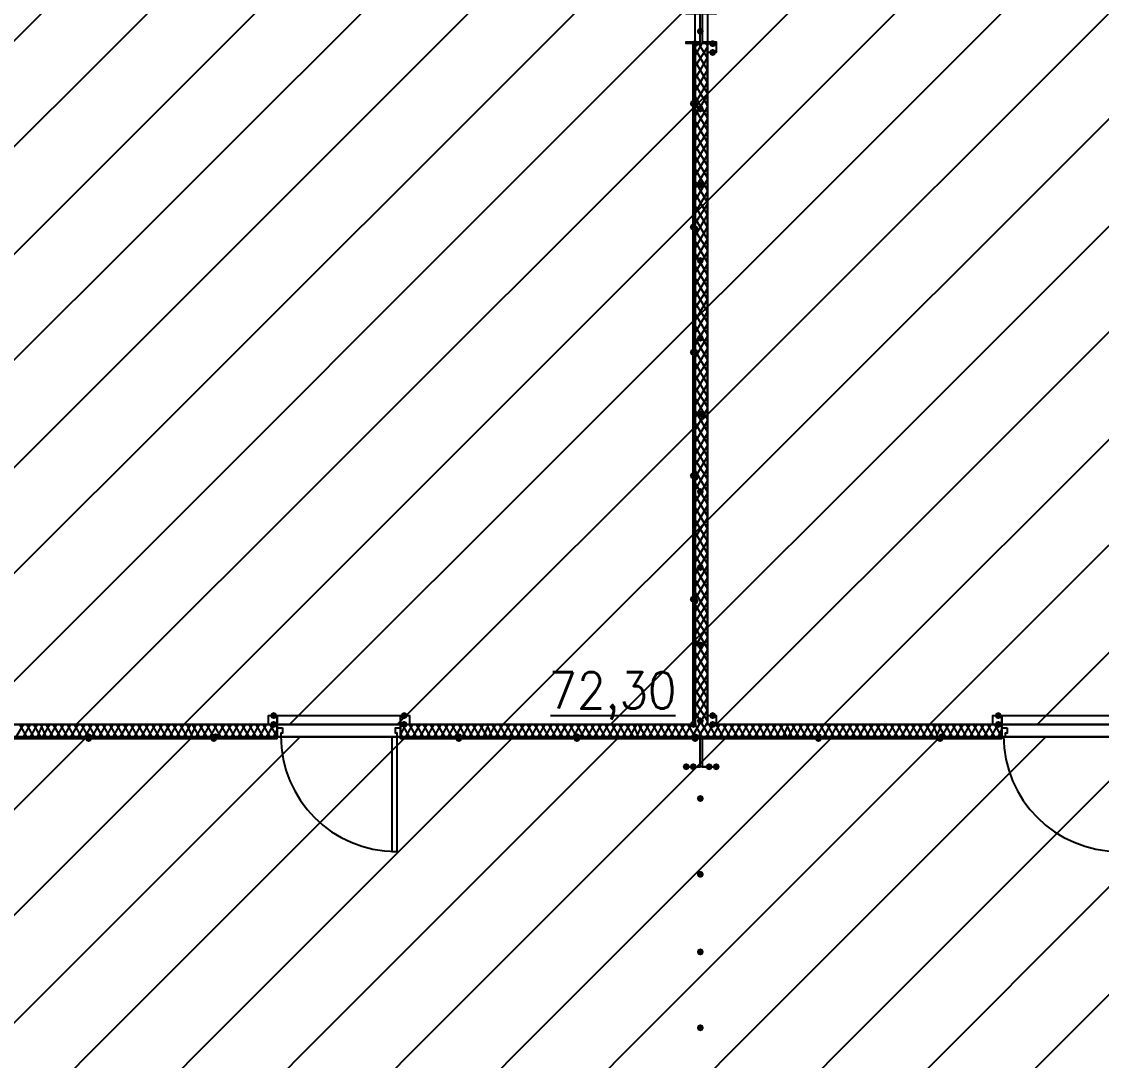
# Model space of a CAD drawing. Header units: millimetres. Extents: x 0 to 420, y 0 to 297.
# Drawn here: x 260.31 to 286.24, y 194.08 to 219.01 of the extents above; entities that cross this region are included whole.
import ezdxf

# ---------------------------------------------------------------- set-up
doc = ezdxf.new("R2010")
doc.units = ezdxf.units.MM
doc.layers.get('0').update_dxf_attribs({"linetype": 'CONTINUOUS'})
doc.styles.get("Standard").update_dxf_attribs({"font": 'STANDARD'})

msp = doc.modelspace()

# ---------------------------------------------------------------- hatches: boundary and pattern name
at = {"true_color": 0x000007}
for points in [[(276.690667, 218.778667), (276.665796, 218.718871), (276.606, 218.694), (276.546204, 218.718871), (276.521333, 218.778667), (276.546204, 218.838462), (276.606, 218.863333), (276.665796, 218.838463)], [(276.563667, 218.482333), (276.538796, 218.422537), (276.479, 218.397667), (276.419204, 218.422537), (276.394333, 218.482333), (276.419204, 218.542129), (276.479, 218.567), (276.538796, 218.542129)], [(276.987, 218.482333), (276.962129, 218.422537), (276.902333, 218.397667), (276.842538, 218.422537), (276.817667, 218.482333), (276.842537, 218.542129), (276.902333, 218.567), (276.962129, 218.542129)], [(276.987, 218.270667), (276.962129, 218.210871), (276.902333, 218.186), (276.842538, 218.210871), (276.817667, 218.270667), (276.842537, 218.330462), (276.902333, 218.355333), (276.962129, 218.330463)], [(276.690667, 216.916), (276.665796, 216.856204), (276.606, 216.831333), (276.546204, 216.856204), (276.521333, 216.916), (276.546204, 216.975796), (276.606, 217.000667), (276.665796, 216.975796)], [(276.690667, 215.095667), (276.665796, 215.035871), (276.606, 215.011), (276.546204, 215.035871), (276.521333, 215.095667), (276.546204, 215.155462), (276.606, 215.180333), (276.665796, 215.155463)], [(276.690667, 213.275333), (276.665796, 213.215537), (276.606, 213.190667), (276.546204, 213.215537), (276.521333, 213.275333), (276.546204, 213.335129), (276.606, 213.36), (276.665796, 213.335129)], [(276.690667, 211.412667), (276.665796, 211.352871), (276.606, 211.328), (276.546204, 211.352871), (276.521333, 211.412667), (276.546204, 211.472462), (276.606, 211.497333), (276.665796, 211.472463)], [(276.690667, 209.592333), (276.665796, 209.532537), (276.606, 209.507667), (276.546204, 209.532537), (276.521333, 209.592333), (276.546204, 209.652129), (276.606, 209.677), (276.665796, 209.652129)], [(276.690667, 207.729667), (276.665796, 207.669871), (276.606, 207.645), (276.546204, 207.669871), (276.521333, 207.729667), (276.546204, 207.789462), (276.606, 207.814333), (276.665796, 207.789463)], [(276.690667, 205.909333), (276.665796, 205.849538), (276.606, 205.824667), (276.546204, 205.849538), (276.521333, 205.909333), (276.546204, 205.969129), (276.606, 205.994), (276.665796, 205.969129)], [(276.690667, 204.046667), (276.665796, 203.986871), (276.606, 203.962), (276.546204, 203.986871), (276.521333, 204.046667), (276.546204, 204.106462), (276.606, 204.131333), (276.665796, 204.106463)], [(266.446, 202.353333), (266.421129, 202.293537), (266.361333, 202.268667), (266.301537, 202.293537), (266.276667, 202.353333), (266.301537, 202.413129), (266.361333, 202.438), (266.421129, 202.413129)], [(269.578667, 202.353333), (269.553796, 202.293537), (269.494, 202.268667), (269.434204, 202.293537), (269.409333, 202.353333), (269.434204, 202.413129), (269.494, 202.438), (269.553796, 202.413129)], [(276.690667, 202.226333), (276.665796, 202.166537), (276.606, 202.141667), (276.546204, 202.166537), (276.521333, 202.226333), (276.546204, 202.286129), (276.606, 202.311), (276.665796, 202.286129)], [(276.987, 202.353333), (276.962129, 202.293537), (276.902333, 202.268667), (276.842538, 202.293537), (276.817667, 202.353333), (276.842537, 202.413129), (276.902333, 202.438), (276.962129, 202.413129)], [(283.845, 202.353333), (283.820129, 202.293537), (283.760333, 202.268667), (283.700538, 202.293537), (283.675667, 202.353333), (283.700537, 202.413129), (283.760333, 202.438), (283.820129, 202.413129)], [(266.446, 202.141667), (266.421129, 202.081871), (266.361333, 202.057), (266.301537, 202.081871), (266.276667, 202.141667), (266.301537, 202.201462), (266.361333, 202.226333), (266.421129, 202.201463)], [(269.578667, 202.141667), (269.553796, 202.081871), (269.494, 202.057), (269.434204, 202.081871), (269.409333, 202.141667), (269.434204, 202.201462), (269.494, 202.226333), (269.553796, 202.201463)], [(276.987, 202.141667), (276.962129, 202.081871), (276.902333, 202.057), (276.842538, 202.081871), (276.817667, 202.141667), (276.842537, 202.201462), (276.902333, 202.226333), (276.962129, 202.201463)], [(283.845, 202.141667), (283.820129, 202.081871), (283.760333, 202.057), (283.700538, 202.081871), (283.675667, 202.141667), (283.700537, 202.201462), (283.760333, 202.226333), (283.820129, 202.201463)], [(276.563667, 201.845333), (276.538796, 201.785537), (276.479, 201.760667), (276.419204, 201.785537), (276.394333, 201.845333), (276.419204, 201.905129), (276.479, 201.93), (276.538796, 201.905129)], [(276.352, 201.125667), (276.327129, 201.065871), (276.267333, 201.041), (276.207538, 201.065871), (276.182667, 201.125667), (276.207537, 201.185462), (276.267333, 201.210333), (276.327129, 201.185463)], [(276.521333, 201.125667), (276.496463, 201.065871), (276.436667, 201.041), (276.376871, 201.065871), (276.352, 201.125667), (276.376871, 201.185462), (276.436667, 201.210333), (276.496462, 201.185463)], [(276.902333, 201.125667), (276.877462, 201.065871), (276.817667, 201.041), (276.757871, 201.065871), (276.733, 201.125667), (276.757871, 201.185462), (276.817667, 201.210333), (276.877462, 201.185463)], [(277.071667, 201.125667), (277.046796, 201.065871), (276.987, 201.041), (276.927204, 201.065871), (276.902333, 201.125667), (276.927204, 201.185462), (276.987, 201.210333), (277.046796, 201.185463)], [(276.690667, 200.363667), (276.665796, 200.303871), (276.606, 200.279), (276.546204, 200.303871), (276.521333, 200.363667), (276.546204, 200.423462), (276.606, 200.448333), (276.665796, 200.423463)], [(276.690667, 198.543333), (276.665796, 198.483537), (276.606, 198.458667), (276.546204, 198.483537), (276.521333, 198.543333), (276.546204, 198.603129), (276.606, 198.628), (276.665796, 198.603129)], [(276.690667, 196.680667), (276.665796, 196.620871), (276.606, 196.596), (276.546204, 196.620871), (276.521333, 196.680667), (276.546204, 196.740462), (276.606, 196.765333), (276.665796, 196.740463)], [(276.690667, 194.860333), (276.665796, 194.800537), (276.606, 194.775667), (276.546204, 194.800537), (276.521333, 194.860333), (276.546204, 194.920129), (276.606, 194.945), (276.665796, 194.920129)]]:
    msp.add_hatch(color=0, dxfattribs=at).paths.add_polyline_path(points, flags=0)
h = msp.add_hatch(color=0, dxfattribs=at)
h.paths.add_polyline_path([(276.479, 218.482333), (276.436667, 218.482333), (276.479, 202.141667)], flags=0)
h.paths.add_polyline_path([(276.436667, 218.482333), (276.479, 202.141667), (276.436667, 202.141667)], flags=0)
at = {"true_color": 0x0000fe}
for points in [[(276.521333, 217.043), (276.496463, 216.983204), (276.436667, 216.958333), (276.376871, 216.983204), (276.352, 217.043), (276.376871, 217.102796), (276.436667, 217.127667), (276.496462, 217.102796)], [(276.563667, 217.000667), (276.538796, 216.940871), (276.479, 216.916), (276.419204, 216.940871), (276.394333, 217.000667), (276.419204, 217.060462), (276.479, 217.085333), (276.538796, 217.060463)], [(276.521333, 214.079667), (276.496463, 214.019871), (276.436667, 213.995), (276.376871, 214.019871), (276.352, 214.079667), (276.376871, 214.139462), (276.436667, 214.164333), (276.496462, 214.139463)], [(276.563667, 214.037333), (276.538796, 213.977537), (276.479, 213.952667), (276.419204, 213.977537), (276.394333, 214.037333), (276.419204, 214.097129), (276.479, 214.122), (276.538796, 214.097129)], [(276.521333, 211.074), (276.496463, 211.014204), (276.436667, 210.989333), (276.376871, 211.014204), (276.352, 211.074), (276.376871, 211.133796), (276.436667, 211.158667), (276.496462, 211.133796)], [(276.563667, 211.074), (276.538796, 211.014204), (276.479, 210.989333), (276.419204, 211.014204), (276.394333, 211.074), (276.419204, 211.133796), (276.479, 211.158667), (276.538796, 211.133796)], [(276.521333, 208.110667), (276.496463, 208.050871), (276.436667, 208.026), (276.376871, 208.050871), (276.352, 208.110667), (276.376871, 208.170462), (276.436667, 208.195333), (276.496462, 208.170463)], [(276.563667, 208.068333), (276.538796, 208.008537), (276.479, 207.983667), (276.419204, 208.008537), (276.394333, 208.068333), (276.419204, 208.128129), (276.479, 208.153), (276.538796, 208.128129)], [(276.521333, 205.147333), (276.496463, 205.087537), (276.436667, 205.062667), (276.376871, 205.087537), (276.352, 205.147333), (276.376871, 205.207129), (276.436667, 205.232), (276.496462, 205.207129)], [(276.563667, 205.105), (276.538796, 205.045204), (276.479, 205.020333), (276.419204, 205.045204), (276.394333, 205.105), (276.419204, 205.164796), (276.479, 205.189667), (276.538796, 205.164796)], [(276.521333, 202.141667), (276.496463, 202.081871), (276.436667, 202.057), (276.376871, 202.081871), (276.352, 202.141667), (276.376871, 202.201462), (276.436667, 202.226333), (276.496462, 202.201463)], [(262.001, 201.845333), (261.976129, 201.785537), (261.916333, 201.760667), (261.856538, 201.785537), (261.831667, 201.845333), (261.856537, 201.905129), (261.916333, 201.93), (261.976129, 201.905129)], [(262.001, 201.803), (261.976129, 201.743204), (261.916333, 201.718333), (261.856538, 201.743204), (261.831667, 201.803), (261.856537, 201.862796), (261.916333, 201.887667), (261.976129, 201.862796)], [(265.006667, 201.803), (264.981796, 201.743204), (264.922, 201.718333), (264.862204, 201.743204), (264.837333, 201.803), (264.862204, 201.862796), (264.922, 201.887667), (264.981796, 201.862796)], [(265.049, 201.845333), (265.024129, 201.785537), (264.964333, 201.760667), (264.904538, 201.785537), (264.879667, 201.845333), (264.904537, 201.905129), (264.964333, 201.93), (265.024129, 201.905129)], [(270.891, 201.845333), (270.866129, 201.785537), (270.806333, 201.760667), (270.746538, 201.785537), (270.721667, 201.845333), (270.746537, 201.905129), (270.806333, 201.93), (270.866129, 201.905129)], [(270.891, 201.803), (270.866129, 201.743204), (270.806333, 201.718333), (270.746538, 201.743204), (270.721667, 201.803), (270.746537, 201.862796), (270.806333, 201.887667), (270.866129, 201.862796)], [(273.727333, 201.845333), (273.702463, 201.785537), (273.642667, 201.760667), (273.582871, 201.785537), (273.558, 201.845333), (273.582871, 201.905129), (273.642667, 201.93), (273.702462, 201.905129)], [(273.727333, 201.803), (273.702463, 201.743204), (273.642667, 201.718333), (273.582871, 201.743204), (273.558, 201.803), (273.582871, 201.862796), (273.642667, 201.887667), (273.702462, 201.862796)], [(276.563667, 201.845333), (276.538796, 201.785537), (276.479, 201.760667), (276.419204, 201.785537), (276.394333, 201.845333), (276.419204, 201.905129), (276.479, 201.93), (276.538796, 201.905129)], [(276.563667, 201.845333), (276.538796, 201.785537), (276.479, 201.760667), (276.419204, 201.785537), (276.394333, 201.845333), (276.419204, 201.905129), (276.479, 201.93), (276.538796, 201.905129)], [(276.563667, 201.803), (276.538796, 201.743204), (276.479, 201.718333), (276.419204, 201.743204), (276.394333, 201.803), (276.419204, 201.862796), (276.479, 201.887667), (276.538796, 201.862796)], [(276.563667, 201.803), (276.538796, 201.743204), (276.479, 201.718333), (276.419204, 201.743204), (276.394333, 201.803), (276.419204, 201.862796), (276.479, 201.887667), (276.538796, 201.862796)], [(279.527, 201.845333), (279.502129, 201.785537), (279.442333, 201.760667), (279.382538, 201.785537), (279.357667, 201.845333), (279.382537, 201.905129), (279.442333, 201.93), (279.502129, 201.905129)], [(279.527, 201.803), (279.502129, 201.743204), (279.442333, 201.718333), (279.382538, 201.743204), (279.357667, 201.803), (279.382537, 201.862796), (279.442333, 201.887667), (279.502129, 201.862796)], [(282.448, 201.803), (282.423129, 201.743204), (282.363333, 201.718333), (282.303538, 201.743204), (282.278667, 201.803), (282.303537, 201.862796), (282.363333, 201.887667), (282.423129, 201.862796)], [(282.490333, 201.845333), (282.465463, 201.785537), (282.405667, 201.760667), (282.345871, 201.785537), (282.321, 201.845333), (282.345871, 201.905129), (282.405667, 201.93), (282.465462, 201.905129)]]:
    msp.add_hatch(color=0, dxfattribs=at).paths.add_polyline_path(points, flags=0)
at = {"true_color": 0x000007}
h = msp.add_hatch(color=0, dxfattribs=at)
h.paths.add_polyline_path([(266.446, 201.845333), (258.868333, 201.845333), (266.446, 201.803)], flags=0)
h.paths.add_polyline_path([(258.868333, 201.845333), (266.446, 201.803), (258.868333, 201.803)], flags=0)
h = msp.add_hatch(color=0, dxfattribs=at)
h.paths.add_polyline_path([(276.479, 201.845333), (269.409333, 201.845333), (276.479, 201.803)], flags=0)
h.paths.add_polyline_path([(269.409333, 201.845333), (276.479, 201.803), (269.409333, 201.803)], flags=0)
h = msp.add_hatch(color=0, dxfattribs=at)
h.paths.add_polyline_path([(283.845, 201.845333), (276.479, 201.845333), (283.845, 201.803)], flags=0)
h.paths.add_polyline_path([(276.479, 201.845333), (283.845, 201.803), (276.479, 201.803)], flags=0)

# ---------------------------------------------------------------- linework, layer by layer
at = {"color": 0, "true_color": 0x000006}
msp.add_lwpolyline([(242.527667, 236.600999), (258.572001, 236.600999), (258.572001, 201.845333), (392.938, 201.845333), (392.938, 154.728333), (258.572001, 154.728333), (258.572001, 119.972666), (242.485334, 119.972666), (242.485334, 154.770666), (108.161668, 154.770666), (108.161668, 201.802999), (242.189001, 201.802999), (242.527667, 201.802999)], close=True, dxfattribs=at)
at = {"color": 0, "true_color": 0x00002b}
for points in [[(276.479, 202.141667), (276.479, 236.601), (258.868333, 236.601), (258.868333, 202.141667)], [(276.775333, 202.141667), (293.878, 202.141667), (293.878, 236.601), (276.775333, 236.601)]]:
    msp.add_lwpolyline(points, close=True, dxfattribs=at)
at = {"color": 0, "true_color": 0x000003}
for points in [[(258.868334, 217.296999), (278.172334, 236.600999)], [(258.868334, 214.756999), (280.754667, 236.600999)], [(258.868334, 212.174666), (283.294667, 236.600999)], [(258.868334, 209.634666), (285.877001, 236.600999)], [(258.868334, 207.052333), (288.417001, 236.600999)], [(258.868334, 204.512333), (290.999334, 236.600999)], [(259.080001, 202.141666), (293.539334, 236.600999)], [(261.620001, 202.141666), (296.121667, 236.600999)], [(264.202334, 202.141666), (298.661667, 236.600999)], [(266.742334, 202.141666), (301.244, 236.600999)], [(269.324667, 202.141666), (303.826334, 236.600999)], [(271.864667, 202.141666), (306.366334, 236.600999)], [(274.447001, 202.141666), (308.948667, 236.600999)], [(276.987001, 202.141666), (311.488667, 236.600999)], [(279.569334, 202.141666), (314.071, 236.600999)], [(282.109334, 202.141666), (316.611, 236.600999)], [(284.691667, 202.141666), (319.193334, 236.600999)]]:
    msp.add_lwpolyline(points, dxfattribs=at)
at = {"color": 0, "true_color": 0x000007}
for points in [[(276.987, 218.482333), (276.267333, 218.482333), (276.267333, 218.524667), (276.606, 218.524667), (276.606, 219.202), (276.267333, 219.202), (276.267333, 219.244333), (276.987, 219.244333), (276.987, 219.202), (276.648333, 219.202), (276.648333, 218.524667), (276.987, 218.524667)], [(276.479, 218.482333), (276.436667, 218.482333), (276.479, 202.141667)], [(276.436667, 218.482333), (276.479, 202.141667), (276.436667, 202.141667)], [(276.436667, 218.482333), (276.436667, 202.141667), (276.479, 202.141667), (276.479, 218.482333)], [(276.436667, 218.482333), (276.436667, 202.141667), (276.479, 202.141667), (276.479, 218.482333)], [(276.987, 218.270667), (276.775333, 218.270667), (276.775333, 218.482333), (276.987, 218.482333), (276.987, 218.270667), (276.775333, 218.270667), (276.775333, 218.482333), (276.987, 218.482333)], [(266.234333, 202.353333), (266.446, 202.353333), (266.446, 202.141667), (266.234333, 202.141667), (266.234333, 202.353333), (266.446, 202.353333), (266.446, 202.141667), (266.234333, 202.141667)], [(269.409333, 202.353333), (269.621, 202.353333), (269.621, 202.141667), (269.409333, 202.141667), (269.409333, 202.353333), (269.621, 202.353333), (269.621, 202.141667), (269.409333, 202.141667)], [(276.987, 202.141667), (276.775333, 202.141667), (276.775333, 202.353333), (276.987, 202.353333), (276.987, 202.141667), (276.775333, 202.141667), (276.775333, 202.353333), (276.987, 202.353333)], [(283.633333, 202.353333), (283.845, 202.353333), (283.845, 202.141667), (283.633333, 202.141667), (283.633333, 202.353333), (283.845, 202.353333), (283.845, 202.141667), (283.633333, 202.141667)], [(266.573, 202.057), (266.573, 201.93), (266.530667, 201.93), (266.530667, 201.845333), (266.446, 201.845333), (266.446, 202.057)], [(269.409333, 202.057), (269.409333, 201.845333), (269.324667, 201.845333), (269.324667, 201.93), (269.282333, 201.93), (269.282333, 202.057)], [(283.972, 202.057), (283.972, 201.93), (283.929667, 201.93), (283.929667, 201.845333), (283.845, 201.845333), (283.845, 202.057)], [(266.446, 201.845333), (258.868333, 201.845333), (266.446, 201.803)], [(258.868333, 201.845333), (266.446, 201.803), (258.868333, 201.803)], [(266.446, 201.845333), (258.868333, 201.845333), (258.868333, 201.803), (266.446, 201.803)], [(266.446, 201.845333), (258.868333, 201.845333), (258.868333, 201.803), (266.446, 201.803)], [(269.324667, 199.093667), (269.324667, 201.845333), (269.197667, 201.845333), (269.197667, 199.093667)], [(276.479, 201.845333), (269.409333, 201.845333), (276.479, 201.803)], [(269.409333, 201.845333), (276.479, 201.803), (269.409333, 201.803)], [(269.409333, 201.803), (269.409333, 201.845333), (276.479, 201.845333), (276.479, 201.803), (269.409333, 201.803), (276.479, 201.803), (276.479, 201.845333), (269.409333, 201.845333)], [(276.987, 201.125667), (276.267333, 201.125667), (276.606, 201.125667), (276.606, 201.803), (276.267333, 201.803), (276.267333, 201.845333), (276.987, 201.845333), (276.987, 201.803), (276.648333, 201.803), (276.648333, 201.125667)], [(283.845, 201.845333), (276.479, 201.845333), (283.845, 201.803)], [(276.479, 201.845333), (283.845, 201.803), (276.479, 201.803)], [(283.845, 201.845333), (276.479, 201.845333), (276.479, 201.803), (283.845, 201.803)], [(283.845, 201.845333), (276.479, 201.845333), (276.479, 201.803), (283.845, 201.803)]]:
    msp.add_lwpolyline(points, close=True, dxfattribs=at)
for points in [[(276.606, 218.482333), (276.606, 219.244333)], [(276.267333, 218.482333), (276.267333, 218.524667)], [(276.436667, 218.482333), (276.436667, 218.524667)], [(276.436667, 202.141667), (276.436667, 218.482333), (276.479, 202.141667), (276.479, 218.482333)], [(276.479, 218.186), (276.648333, 218.482333)], [(276.775333, 202.141667), (276.775333, 218.482333), (276.479, 218.482333), (276.479, 202.141667)], [(276.479, 217.932), (276.775333, 218.397667)], [(276.775333, 217.847333), (276.479, 218.355333)], [(276.775333, 218.143667), (276.563667, 218.482333)], [(276.775333, 218.44), (276.733, 218.482333)], [(276.817667, 218.482333), (276.817667, 218.524667)], [(276.987, 218.482333), (276.987, 218.524667)], [(276.479, 217.635667), (276.775333, 218.143667)], [(276.775333, 217.551), (276.479, 218.059)], [(276.479, 217.339333), (276.775333, 217.847333)], [(276.775333, 217.297), (276.479, 217.762667)], [(276.479, 217.043), (276.775333, 217.551)], [(276.775333, 217.000667), (276.479, 217.508667)], [(276.479, 216.746667), (276.775333, 217.254667)], [(276.775333, 216.704333), (276.479, 217.212333)], [(276.479, 216.450333), (276.775333, 216.958333)], [(276.775333, 216.408), (276.479, 216.916)], [(276.479, 216.154), (276.775333, 216.662)], [(276.775333, 216.111667), (276.479, 216.619667)], [(276.479, 215.9), (276.775333, 216.365667)], [(276.775333, 215.815333), (276.479, 216.323333)], [(276.479, 215.603667), (276.775333, 216.111667)], [(276.775333, 215.561333), (276.479, 216.027)], [(276.479, 215.307333), (276.775333, 215.815333)], [(276.775333, 215.265), (276.479, 215.773)], [(276.479, 215.011), (276.775333, 215.519)], [(276.775333, 214.968667), (276.479, 215.476667)], [(276.479, 214.714667), (276.775333, 215.222667)], [(276.775333, 214.672333), (276.479, 215.180333)], [(276.479, 214.418333), (276.775333, 214.926333)], [(276.775333, 214.376), (276.479, 214.884)], [(276.479, 214.164333), (276.775333, 214.63)], [(276.775333, 214.079667), (276.479, 214.587667)], [(276.479, 213.868), (276.775333, 214.376)], [(276.775333, 213.783333), (276.479, 214.291333)], [(276.479, 213.571667), (276.775333, 214.079667)], [(276.775333, 213.529333), (276.479, 213.995)], [(276.479, 213.275333), (276.775333, 213.783333)], [(276.775333, 213.233), (276.479, 213.741)], [(276.479, 212.979), (276.775333, 213.487)], [(276.775333, 212.936667), (276.479, 213.444667)], [(276.479, 212.682667), (276.775333, 213.190667)], [(276.775333, 212.640333), (276.479, 213.148333)], [(276.479, 212.386333), (276.775333, 212.894333)], [(276.775333, 212.344), (276.479, 212.852)], [(276.479, 212.132333), (276.775333, 212.598)], [(276.775333, 212.047667), (276.479, 212.555667)], [(276.479, 211.836), (276.775333, 212.344)], [(276.775333, 211.793667), (276.479, 212.259333)], [(276.479, 211.539667), (276.775333, 212.047667)], [(276.775333, 211.497333), (276.479, 212.005333)], [(276.479, 211.243333), (276.775333, 211.751333)], [(276.775333, 211.201), (276.479, 211.709)], [(276.479, 210.947), (276.775333, 211.455)], [(276.775333, 210.904667), (276.479, 211.412667)], [(276.479, 210.650667), (276.775333, 211.158667)], [(276.775333, 210.608333), (276.479, 211.116333)], [(276.479, 210.396667), (276.775333, 210.862333)], [(276.775333, 210.312), (276.479, 210.82)], [(276.479, 210.100333), (276.775333, 210.608333)], [(276.775333, 210.015667), (276.479, 210.523667)], [(276.479, 209.804), (276.775333, 210.312)], [(276.775333, 209.761667), (276.479, 210.227333)], [(276.479, 209.507667), (276.775333, 210.015667)], [(276.775333, 209.465333), (276.479, 209.973333)], [(276.479, 209.211333), (276.775333, 209.719333)], [(276.775333, 209.169), (276.479, 209.677)], [(276.479, 208.915), (276.775333, 209.423)], [(276.775333, 208.872667), (276.479, 209.380667)], [(276.479, 208.618667), (276.775333, 209.126667)], [(276.775333, 208.576333), (276.479, 209.084333)], [(276.479, 208.364667), (276.775333, 208.830333)], [(276.775333, 208.28), (276.479, 208.788)], [(276.479, 208.068333), (276.775333, 208.576333)], [(276.775333, 208.026), (276.479, 208.491667)], [(276.479, 207.772), (276.775333, 208.28)], [(276.775333, 207.729667), (276.479, 208.237667)], [(276.479, 207.475667), (276.775333, 207.983667)], [(276.775333, 207.433333), (276.479, 207.941333)], [(276.479, 207.179333), (276.775333, 207.687333)], [(276.775333, 207.137), (276.479, 207.645)], [(276.479, 206.883), (276.775333, 207.391)], [(276.775333, 206.840667), (276.479, 207.348667)], [(276.479, 206.629), (276.775333, 207.094667)], [(276.775333, 206.544333), (276.479, 207.052333)], [(276.479, 206.332667), (276.775333, 206.840667)], [(276.775333, 206.248), (276.479, 206.756)], [(276.479, 206.036333), (276.775333, 206.544333)], [(276.775333, 205.994), (276.479, 206.459667)], [(276.479, 205.74), (276.775333, 206.248)], [(276.775333, 205.697667), (276.479, 206.205667)], [(276.479, 205.443667), (276.775333, 205.951667)], [(276.775333, 205.401333), (276.479, 205.909333)], [(276.479, 205.147333), (276.775333, 205.655333)], [(276.775333, 205.105), (276.479, 205.613)], [(276.479, 204.851), (276.775333, 205.359)], [(276.775333, 204.808667), (276.479, 205.316667)], [(276.479, 204.597), (276.775333, 205.062667)], [(276.775333, 204.512333), (276.479, 205.020333)], [(276.479, 204.300667), (276.775333, 204.808667)], [(276.775333, 204.258333), (276.479, 204.724)], [(276.479, 204.004333), (276.775333, 204.512333)], [(276.775333, 203.962), (276.479, 204.47)], [(276.479, 203.708), (276.775333, 204.216)], [(276.775333, 203.665667), (276.479, 204.173667)], [(276.479, 203.411667), (276.775333, 203.919667)], [(276.775333, 203.369333), (276.479, 203.877333)], [(276.479, 203.115333), (276.775333, 203.623333)], [(276.775333, 203.073), (276.479, 203.581)], [(276.479, 202.861333), (276.775333, 203.327)], [(276.775333, 202.776667), (276.479, 203.284667)], [(276.479, 202.565), (276.775333, 203.073)], [(276.775333, 202.480333), (276.479, 202.988333)], [(276.479, 202.268667), (276.775333, 202.776667)], [(276.775333, 202.226333), (276.479, 202.692)], [(266.446, 202.226333), (266.446, 202.353333), (267.927667, 202.353333)], [(267.927667, 202.353333), (269.409333, 202.353333), (269.409333, 202.226333)], [(273.007667, 202.353333), (276.013333, 202.353333)], [(276.479, 201.972333), (276.775333, 202.480333)], [(276.775333, 201.93), (276.479, 202.438)], [(283.845, 202.226333), (283.845, 202.353333), (285.326667, 202.353333)], [(285.326667, 202.353333), (286.766, 202.353333), (286.766, 202.226333)], [(266.446, 202.141667), (258.868333, 202.141667)], [(260.180667, 201.845333), (260.35, 202.141667)], [(260.434667, 201.845333), (260.265333, 202.141667)], [(260.35, 201.845333), (260.519333, 202.141667)], [(260.604, 201.845333), (260.434667, 202.141667)], [(260.519333, 201.845333), (260.688667, 202.141667)], [(260.773333, 201.845333), (260.604, 202.141667)], [(260.688667, 201.845333), (260.815667, 202.141667)], [(260.900333, 201.845333), (260.773333, 202.141667)], [(260.815667, 201.845333), (260.985, 202.141667)], [(261.069667, 201.845333), (260.900333, 202.141667)], [(260.985, 201.845333), (261.154333, 202.141667)], [(261.239, 201.845333), (261.069667, 202.141667)], [(261.154333, 201.845333), (261.323667, 202.141667)], [(261.408333, 201.845333), (261.239, 202.141667)], [(261.323667, 201.845333), (261.493, 202.141667)], [(261.577667, 201.845333), (261.408333, 202.141667)], [(261.493, 201.845333), (261.662333, 202.141667)], [(261.747, 201.845333), (261.577667, 202.141667)], [(261.662333, 201.845333), (261.831667, 202.141667)], [(261.916333, 201.845333), (261.747, 202.141667)], [(261.831667, 201.845333), (262.001, 202.141667)], [(262.085667, 201.845333), (261.916333, 202.141667)], [(262.001, 201.845333), (262.170333, 202.141667)], [(262.255, 201.845333), (262.085667, 202.141667)], [(262.170333, 201.845333), (262.339667, 202.141667)], [(262.424333, 201.845333), (262.255, 202.141667)], [(262.339667, 201.845333), (262.509, 202.141667)], [(262.593667, 201.845333), (262.424333, 202.141667)], [(262.509, 201.845333), (262.678333, 202.141667)], [(262.763, 201.845333), (262.593667, 202.141667)], [(262.678333, 201.845333), (262.847667, 202.141667)], [(262.932333, 201.845333), (262.763, 202.141667)], [(262.847667, 201.845333), (263.017, 202.141667)], [(263.101667, 201.845333), (262.932333, 202.141667)], [(263.017, 201.845333), (263.186333, 202.141667)], [(263.271, 201.845333), (263.101667, 202.141667)], [(263.186333, 201.845333), (263.355667, 202.141667)], [(263.440333, 201.845333), (263.271, 202.141667)], [(263.355667, 201.845333), (263.525, 202.141667)], [(263.609667, 201.845333), (263.440333, 202.141667)], [(263.525, 201.845333), (263.694333, 202.141667)], [(263.779, 201.845333), (263.609667, 202.141667)], [(263.694333, 201.845333), (263.863667, 202.141667)], [(263.948333, 201.845333), (263.779, 202.141667)], [(263.863667, 201.845333), (264.033, 202.141667)], [(264.117667, 201.845333), (263.948333, 202.141667)], [(264.033, 201.845333), (264.202333, 202.141667)], [(264.287, 201.845333), (264.117667, 202.141667)], [(264.202333, 201.845333), (264.371667, 202.141667)], [(264.414, 201.845333), (264.287, 202.141667)], [(264.371667, 201.845333), (264.498667, 202.141667)], [(264.583333, 201.845333), (264.414, 202.141667)], [(264.498667, 201.845333), (264.668, 202.141667)], [(264.752667, 201.845333), (264.583333, 202.141667)], [(264.668, 201.845333), (264.837333, 202.141667)], [(264.922, 201.845333), (264.752667, 202.141667)], [(264.837333, 201.845333), (265.006667, 202.141667)], [(265.091333, 201.845333), (264.922, 202.141667)], [(265.006667, 201.845333), (265.176, 202.141667)], [(265.260667, 201.845333), (265.091333, 202.141667)], [(265.176, 201.845333), (265.345333, 202.141667)], [(265.43, 201.845333), (265.260667, 202.141667)], [(265.345333, 201.845333), (265.514667, 202.141667)], [(265.599333, 201.845333), (265.43, 202.141667)], [(265.514667, 201.845333), (265.684, 202.141667)], [(265.768667, 201.845333), (265.599333, 202.141667)], [(265.684, 201.845333), (265.853333, 202.141667)], [(265.938, 201.845333), (265.768667, 202.141667)], [(265.853333, 201.845333), (266.022667, 202.141667)], [(266.107333, 201.845333), (265.938, 202.141667)], [(266.022667, 201.845333), (266.192, 202.141667)], [(266.276667, 201.845333), (266.107333, 202.141667)], [(266.192, 201.845333), (266.361333, 202.141667)], [(266.446, 201.845333), (266.276667, 202.141667)], [(266.361333, 201.845333), (266.446, 202.014667)], [(267.927667, 202.141667), (266.446, 202.141667), (266.446, 202.226333)], [(266.446, 202.099333), (266.446, 202.141667)], [(266.446, 201.845333), (266.446, 202.057), (266.446, 202.141667)], [(266.446, 202.141667), (266.446, 202.057), (266.446, 201.845333), (266.446, 202.057)], [(269.409333, 202.226333), (269.409333, 202.141667), (267.927667, 202.141667)], [(269.409333, 201.887667), (269.536333, 202.141667)], [(269.409333, 201.845333), (269.409333, 202.057), (269.409333, 202.141667)], [(269.409333, 202.141667), (269.409333, 202.057), (269.409333, 201.845333), (269.409333, 202.057)], [(276.479, 202.141667), (269.409333, 202.141667)], [(269.621, 201.845333), (269.451667, 202.141667)], [(269.536333, 201.845333), (269.705667, 202.141667)], [(269.790333, 201.845333), (269.621, 202.141667)], [(269.705667, 201.845333), (269.875, 202.141667)], [(269.959667, 201.845333), (269.790333, 202.141667)], [(269.875, 201.845333), (270.044333, 202.141667)], [(270.129, 201.845333), (269.959667, 202.141667)], [(270.044333, 201.845333), (270.213667, 202.141667)], [(270.298333, 201.845333), (270.129, 202.141667)], [(270.213667, 201.845333), (270.383, 202.141667)], [(270.467667, 201.845333), (270.298333, 202.141667)], [(270.383, 201.845333), (270.552333, 202.141667)], [(270.637, 201.845333), (270.467667, 202.141667)], [(270.552333, 201.845333), (270.721667, 202.141667)], [(270.806333, 201.845333), (270.637, 202.141667)], [(270.721667, 201.845333), (270.891, 202.141667)], [(270.975667, 201.845333), (270.806333, 202.141667)], [(270.891, 201.845333), (271.060333, 202.141667)], [(271.145, 201.845333), (270.975667, 202.141667)], [(271.060333, 201.845333), (271.229667, 202.141667)], [(271.314333, 201.845333), (271.145, 202.141667)], [(271.229667, 201.845333), (271.399, 202.141667)], [(271.483667, 201.845333), (271.314333, 202.141667)], [(271.399, 201.845333), (271.526, 202.141667)], [(271.610667, 201.845333), (271.483667, 202.141667)], [(271.526, 201.845333), (271.695333, 202.141667)], [(271.78, 201.845333), (271.610667, 202.141667)], [(271.695333, 201.845333), (271.864667, 202.141667)], [(271.949333, 201.845333), (271.78, 202.141667)], [(271.864667, 201.845333), (272.034, 202.141667)], [(272.118667, 201.845333), (271.949333, 202.141667)], [(272.034, 201.845333), (272.203333, 202.141667)], [(272.288, 201.845333), (272.118667, 202.141667)], [(272.203333, 201.845333), (272.372667, 202.141667)], [(272.457333, 201.845333), (272.288, 202.141667)], [(272.372667, 201.845333), (272.542, 202.141667)], [(272.626667, 201.845333), (272.457333, 202.141667)], [(272.542, 201.845333), (272.711333, 202.141667)], [(272.796, 201.845333), (272.626667, 202.141667)], [(272.711333, 201.845333), (272.880667, 202.141667)], [(272.965333, 201.845333), (272.796, 202.141667)], [(272.880667, 201.845333), (273.05, 202.141667)], [(273.134667, 201.845333), (272.965333, 202.141667)], [(273.05, 201.845333), (273.219333, 202.141667)], [(273.304, 201.845333), (273.134667, 202.141667)], [(273.219333, 201.845333), (273.388667, 202.141667)], [(273.473333, 201.845333), (273.304, 202.141667)], [(273.388667, 201.845333), (273.558, 202.141667)], [(273.642667, 201.845333), (273.473333, 202.141667)], [(273.558, 201.845333), (273.727333, 202.141667)], [(273.812, 201.845333), (273.642667, 202.141667)], [(273.727333, 201.845333), (273.896667, 202.141667)], [(273.981333, 201.845333), (273.812, 202.141667)], [(273.896667, 201.845333), (274.066, 202.141667)], [(274.150667, 201.845333), (273.981333, 202.141667)], [(274.066, 201.845333), (274.235333, 202.141667)], [(274.32, 201.845333), (274.150667, 202.141667)], [(274.235333, 201.845333), (274.404667, 202.141667)], [(274.489333, 201.845333), (274.32, 202.141667)], [(274.404667, 201.845333), (274.574, 202.141667)], [(274.658667, 201.845333), (274.489333, 202.141667)], [(274.574, 201.845333), (274.743333, 202.141667)], [(274.828, 201.845333), (274.658667, 202.141667)], [(274.743333, 201.845333), (274.912667, 202.141667)], [(274.997333, 201.845333), (274.828, 202.141667)], [(274.912667, 201.845333), (275.082, 202.141667)], [(275.124333, 201.845333), (274.997333, 202.141667)], [(275.082, 201.845333), (275.209, 202.141667)], [(275.293667, 201.845333), (275.124333, 202.141667)], [(275.209, 201.845333), (275.378333, 202.141667)], [(275.463, 201.845333), (275.293667, 202.141667)], [(275.378333, 201.845333), (275.547667, 202.141667)], [(275.632333, 201.845333), (275.463, 202.141667)], [(275.547667, 201.845333), (275.717, 202.141667)], [(275.801667, 201.845333), (275.632333, 202.141667)], [(275.717, 201.845333), (275.886333, 202.141667)], [(275.971, 201.845333), (275.801667, 202.141667)], [(275.886333, 201.845333), (276.055667, 202.141667)], [(276.140333, 201.845333), (275.971, 202.141667)], [(276.055667, 201.845333), (276.225, 202.141667)], [(276.309667, 201.845333), (276.140333, 202.141667)], [(276.225, 201.845333), (276.394333, 202.141667)], [(276.479, 201.845333), (276.309667, 202.141667)], [(276.648333, 201.845333), (276.479, 202.141667)], [(276.563667, 201.845333), (276.775333, 202.184)], [(276.775333, 201.887667), (276.902333, 202.141667)], [(283.845, 202.141667), (276.775333, 202.141667)], [(276.987, 201.845333), (276.817667, 202.141667)], [(276.902333, 201.845333), (277.071667, 202.141667)], [(277.156333, 201.845333), (276.987, 202.141667)], [(277.071667, 201.845333), (277.241, 202.141667)], [(277.325667, 201.845333), (277.156333, 202.141667)], [(277.241, 201.845333), (277.410333, 202.141667)], [(277.495, 201.845333), (277.325667, 202.141667)], [(277.410333, 201.845333), (277.579667, 202.141667)], [(277.664333, 201.845333), (277.495, 202.141667)], [(277.579667, 201.845333), (277.749, 202.141667)], [(277.833667, 201.845333), (277.664333, 202.141667)], [(277.749, 201.845333), (277.918333, 202.141667)], [(278.003, 201.845333), (277.833667, 202.141667)], [(277.918333, 201.845333), (278.087667, 202.141667)], [(278.172333, 201.845333), (278.003, 202.141667)], [(278.087667, 201.845333), (278.257, 202.141667)], [(278.341667, 201.845333), (278.172333, 202.141667)], [(278.257, 201.845333), (278.426333, 202.141667)], [(278.511, 201.845333), (278.341667, 202.141667)], [(278.426333, 201.845333), (278.595667, 202.141667)], [(278.680333, 201.845333), (278.511, 202.141667)], [(278.595667, 201.845333), (278.722667, 202.141667)], [(278.807333, 201.845333), (278.680333, 202.141667)], [(278.722667, 201.845333), (278.892, 202.141667)], [(278.976667, 201.845333), (278.807333, 202.141667)], [(278.892, 201.845333), (279.061333, 202.141667)], [(279.146, 201.845333), (278.976667, 202.141667)], [(279.061333, 201.845333), (279.230667, 202.141667)], [(279.315333, 201.845333), (279.146, 202.141667)], [(279.230667, 201.845333), (279.4, 202.141667)], [(279.484667, 201.845333), (279.315333, 202.141667)], [(279.4, 201.845333), (279.569333, 202.141667)], [(279.654, 201.845333), (279.484667, 202.141667)], [(279.569333, 201.845333), (279.738667, 202.141667)], [(279.823333, 201.845333), (279.654, 202.141667)], [(279.738667, 201.845333), (279.908, 202.141667)], [(279.992667, 201.845333), (279.823333, 202.141667)], [(279.908, 201.845333), (280.077333, 202.141667)], [(280.162, 201.845333), (279.992667, 202.141667)], [(280.077333, 201.845333), (280.246667, 202.141667)], [(280.331333, 201.845333), (280.162, 202.141667)], [(280.246667, 201.845333), (280.416, 202.141667)], [(280.500667, 201.845333), (280.331333, 202.141667)], [(280.416, 201.845333), (280.585333, 202.141667)], [(280.67, 201.845333), (280.500667, 202.141667)], [(280.585333, 201.845333), (280.754667, 202.141667)], [(280.839333, 201.845333), (280.67, 202.141667)], [(280.754667, 201.845333), (280.924, 202.141667)], [(281.008667, 201.845333), (280.839333, 202.141667)], [(280.924, 201.845333), (281.093333, 202.141667)], [(281.178, 201.845333), (281.008667, 202.141667)], [(281.093333, 201.845333), (281.262667, 202.141667)], [(281.347333, 201.845333), (281.178, 202.141667)], [(281.262667, 201.845333), (281.432, 202.141667)], [(281.516667, 201.845333), (281.347333, 202.141667)], [(281.432, 201.845333), (281.601333, 202.141667)], [(281.686, 201.845333), (281.516667, 202.141667)], [(281.601333, 201.845333), (281.770667, 202.141667)], [(281.855333, 201.845333), (281.686, 202.141667)], [(281.770667, 201.845333), (281.94, 202.141667)], [(282.024667, 201.845333), (281.855333, 202.141667)], [(281.94, 201.845333), (282.109333, 202.141667)], [(282.194, 201.845333), (282.024667, 202.141667)], [(282.109333, 201.845333), (282.278667, 202.141667)], [(282.321, 201.845333), (282.194, 202.141667)], [(282.278667, 201.845333), (282.405667, 202.141667)], [(282.490333, 201.845333), (282.321, 202.141667)], [(282.405667, 201.845333), (282.575, 202.141667)], [(282.659667, 201.845333), (282.490333, 202.141667)], [(282.575, 201.845333), (282.744333, 202.141667)], [(282.829, 201.845333), (282.659667, 202.141667)], [(282.744333, 201.845333), (282.913667, 202.141667)], [(282.998333, 201.845333), (282.829, 202.141667)], [(282.913667, 201.845333), (283.083, 202.141667)], [(283.167667, 201.845333), (282.998333, 202.141667)], [(283.083, 201.845333), (283.252333, 202.141667)], [(283.337, 201.845333), (283.167667, 202.141667)], [(283.252333, 201.845333), (283.421667, 202.141667)], [(283.506333, 201.845333), (283.337, 202.141667)], [(283.421667, 201.845333), (283.591, 202.141667)], [(283.675667, 201.845333), (283.506333, 202.141667)], [(283.591, 201.845333), (283.760333, 202.141667)], [(283.845, 201.845333), (283.675667, 202.141667)], [(283.760333, 201.845333), (283.845, 202.014667)], [(285.326667, 202.141667), (283.845, 202.141667), (283.845, 202.226333)], [(283.845, 202.099333), (283.845, 202.141667)], [(283.845, 201.845333), (283.845, 202.057), (283.845, 202.141667)], [(283.845, 202.141667), (283.845, 202.057), (283.845, 201.845333), (283.845, 202.057)], [(286.766, 202.226333), (286.766, 202.141667), (285.326667, 202.141667)], [(258.868333, 201.845333), (266.446, 201.845333), (258.868333, 201.803), (266.446, 201.803)], [(258.868333, 201.845333), (266.446, 201.845333)], [(266.530667, 201.8665), (266.544982, 201.582991), (266.587, 201.307673), (266.655326, 201.041939), (266.748568, 200.787182), (266.86533, 200.544796), (267.004219, 200.316176), (267.163842, 200.102714), (267.342805, 199.905805), (267.539714, 199.726842), (267.753176, 199.567219), (267.981796, 199.42833), (268.224182, 199.311568), (268.478939, 199.218326), (268.744673, 199.15), (269.019991, 199.107982), (269.3035, 199.093667)], [(269.451667, 201.845333), (269.409333, 201.93)], [(269.409333, 201.803), (276.479, 201.803), (269.409333, 201.803), (276.479, 201.845333)], [(269.409333, 201.845333), (276.479, 201.845333)], [(276.267333, 201.803), (276.267333, 201.845333)], [(276.394333, 201.845333), (276.479, 201.972333)], [(276.436667, 201.803), (276.436667, 201.845333)], [(276.479, 201.845333), (283.845, 201.845333), (276.479, 201.803), (283.845, 201.803)], [(276.479, 201.845333), (276.775333, 201.845333)], [(276.606, 201.125667), (276.606, 201.845333)], [(276.733, 201.845333), (276.775333, 201.887667)], [(276.817667, 201.845333), (276.775333, 201.93)], [(276.775333, 201.845333), (283.845, 201.845333)], [(276.817667, 201.803), (276.817667, 201.845333)], [(276.987, 201.803), (276.987, 201.845333)], [(283.887333, 201.8665), (283.901649, 201.582991), (283.943667, 201.307673), (284.011993, 201.041939), (284.105234, 200.787182), (284.221996, 200.544796), (284.360886, 200.316176), (284.520509, 200.102714), (284.699472, 199.905805), (284.896381, 199.726842), (285.109843, 199.567219), (285.338463, 199.42833), (285.580849, 199.311568), (285.835605, 199.218326), (286.10134, 199.15), (286.376658, 199.107982), (286.660167, 199.093667)]]:
    msp.add_lwpolyline(points, dxfattribs=at)
at = {"color": 0, "true_color": 0x000006}
for points in [[(214.799334, 154.770666), (261.874001, 201.845333)], [(217.339334, 154.770666), (264.414001, 201.845333)], [(219.921667, 154.770666), (266.996334, 201.845333)], [(222.461667, 154.770666), (269.536334, 201.845333)], [(225.044001, 154.770666), (272.118667, 201.845333)], [(227.584001, 154.770666), (274.658667, 201.845333)], [(230.166334, 154.770666), (277.241001, 201.845333)], [(232.706334, 154.770666), (279.781001, 201.845333)], [(235.288667, 154.770666), (282.363334, 201.845333)], [(237.828667, 154.770666), (284.903334, 201.845333)], [(240.411001, 154.770666), (287.485667, 201.845333)], [(242.485334, 154.304999), (290.025667, 201.845333)], [(242.485334, 151.722666), (292.608001, 201.845333)]]:
    msp.add_lwpolyline(points, dxfattribs=at)
at = {"color": 0, "true_color": 0x000008}
msp.add_lwpolyline([(380.322667, 154.728333), (380.322667, 201.845333), (258.868333, 201.845333), (258.868333, 154.728333)], close=True, dxfattribs=at)

# ---------------------------------------------------------------- texts
at = {"color": 0, "true_color": 0x000007, "insert": (272.965337, 203.394701), "char_height": 0.872032, "width": 2.76143456, "attachment_point": 1}
msp.add_mtext('72,30', dxfattribs=at)

doc.saveas('drawing.dxf')
